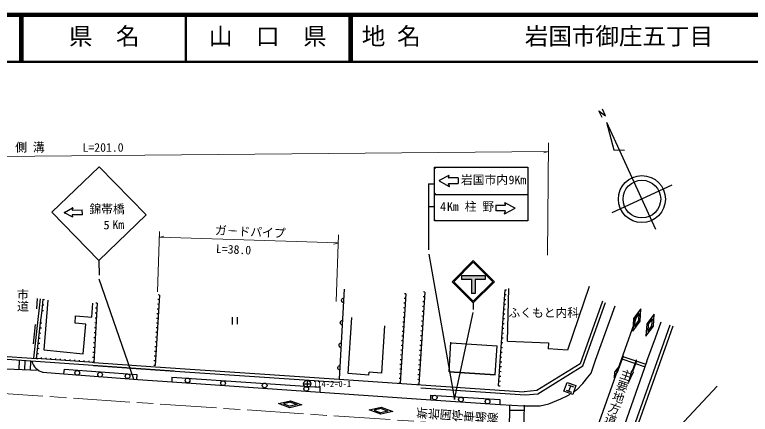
# Model space of a CAD drawing. Units: millimetres, scale not verified. Extents: x 40000 to 680000, y 20000 to 380000.
# Drawn here: x 296603 to 452937, y 295128 to 380000 of the extents above; entities that cross this region are included whole.
import ezdxf
from ezdxf.enums import TextEntityAlignment as Align

# ---------------------------------------------------------------- set-up
doc = ezdxf.new("R2010")
doc.units = ezdxf.units.MM
doc.header["$LTSCALE"] = 1000
doc.linetypes.add('CHAIN', pattern=[18.5, 12, -1.5, 3.5, -1.5])
for name, color, linetype, lineweight in [('M-BGD', 7, 'Continuous', 25), ('M-BMK', 2, 'CHAIN', 13), ('M-BMK-SRVR', 3, 'Continuous', 25), ('M-STR-HTXT', 7, 'Continuous', 13), ('M-STR-STRC', 7, 'Continuous', 25), ('M-TTL', 2, 'Continuous', 140), ('M-TTL-LINE', 7, 'Continuous', 50), ('M-TTL-TXT', 7, 'Continuous', 13)]:
    doc.layers.add(name, color=color, linetype=linetype, lineweight=lineweight)
doc.layers.add('M-BGD-HTXT', color=7, linetype='Continuous')
doc.styles.add('@ＭＳ ゴシック', font='')
doc.styles.add('ＭＳ ゴシック', font='')
doc.styles.get('@ＭＳ ゴシック').set_extended_font_data('@MS Gothic')
doc.styles.get('ＭＳ ゴシック').set_extended_font_data('MS Gothic')

msp = doc.modelspace()

# ---------------------------------------------------------------- hatches: boundary and pattern name
at = {"layer": 'M-STR-STRC'}
msp.add_hatch(color=256, dxfattribs=at).paths.add_polyline_path([(391566, 324520), (396566, 324520), (396566, 323770), (394442, 323770), (394442, 320770), (393692, 320770), (393692, 323770), (391566, 323770)])

# ---------------------------------------------------------------- linework, layer by layer
at = {"layer": 'M-BGD'}
for p, q in [((418691, 322244), (414121, 308733)), ((366624, 321715), (365564, 302633)), ((379762, 320699), (378528, 301705)), ((379762, 320699), (379463, 320718)), ((383783, 321087), (382476, 301443)), ((383783, 321087), (383484, 321107)), ((399454, 301195), (400834, 321580)), ((400765, 320561), (401064, 320540)), ((400834, 321580), (401133, 321560)), ((401347, 310672), (401644, 321835)), ((300650, 307030), (302093, 319627)), ((301385, 319686), (301204, 317516)), ((302405, 317203), (302645, 319564)), ((302645, 319564), (302944, 319533)), ((303671, 319390), (302774, 308803)), ((327386, 320463), (326436, 305474)), ((327323, 319464), (327023, 319483)), ((327386, 320463), (327087, 320482)), ((366070, 319275), (366079, 319430)), ((366099, 319156), (366070, 319275)), ((366079, 319430), (366120, 319545)), ((366152, 319043), (366099, 319156)), ((366120, 319545), (366186, 319652)), ((366257, 318942), (366152, 319043)), ((366186, 319652), (366302, 319743)), ((366351, 318877), (366257, 318942)), ((366302, 319743), (366402, 319798)), ((366402, 319798), (366519, 319829)), ((379698, 319699), (379398, 319718)), ((383646, 319019), (383346, 319039)), ((383715, 320053), (383415, 320073)), ((400696, 319541), (400995, 319521)), ((421503, 319134), (416756, 305859)), ((302525, 318383), (302823, 318353)), ((313009, 315753), (313201, 318711)), ((314158, 318696), (313396, 306133)), ((314094, 317649), (313795, 317668)), ((314158, 318696), (313859, 318715)), ((327196, 317465), (326897, 317484)), ((327259, 318465), (326960, 318484)), ((366464, 318830), (366351, 318877)), ((379568, 317700), (379268, 317719)), ((379633, 318699), (379333, 318719)), ((383577, 317985), (383278, 318005)), ((400558, 317503), (400857, 317483)), ((400627, 318522), (400926, 318502)), ((417332, 305392), (422164, 318904)), ((420015, 306594), (424217, 318191)), ((302104, 314585), (302405, 317203)), ((302405, 317203), (302703, 317172)), ((309461, 314474), (309522, 316009)), ((309522, 316009), (313009, 315753)), ((314031, 316602), (313731, 316621)), ((327133, 316466), (326833, 316485)), ((379503, 316700), (379203, 316719)), ((383439, 315918), (383140, 315937)), ((383508, 316952), (383209, 316971)), ((390072, 298268), (394067, 316770)), ((400489, 316484), (400788, 316463)), ((301255, 306988), (302104, 314585)), ((302104, 314585), (302403, 314551)), ((311707, 314293), (309461, 314474)), ((311133, 307996), (311707, 314293)), ((313904, 314508), (313604, 314527)), ((313967, 315555), (313668, 315574)), ((327006, 314467), (326707, 314486)), ((327069, 315467), (326770, 315486)), ((342786, 315725), (342811, 314225)), ((343962, 314244), (343937, 315743)), ((365805, 314505), (365814, 314660)), ((365834, 314386), (365805, 314505)), ((365814, 314660), (365855, 314775)), ((365888, 314272), (365834, 314386)), ((365855, 314775), (365921, 314882)), ((365992, 314172), (365888, 314272)), ((365921, 314882), (366037, 314973)), ((366037, 314973), (366137, 315027)), ((366137, 315027), (366254, 315058)), ((367490, 303803), (368235, 315676)), ((379373, 314701), (379073, 314720)), ((379438, 315700), (379138, 315720)), ((383371, 314884), (383071, 314904)), ((400351, 314445), (400650, 314425)), ((400420, 315464), (400719, 315444)), ((432789, 311366), (433998, 314793)), ((300926, 314197), (300522, 310126)), ((301983, 313500), (302281, 313466)), ((313840, 313461), (313541, 313480)), ((326943, 313468), (326643, 313487)), ((366086, 314106), (365992, 314172)), ((366199, 314060), (366086, 314106)), ((375218, 313933), (374587, 303893)), ((379243, 312701), (378943, 312721)), ((379308, 313701), (379008, 313720)), ((383233, 312816), (382934, 312836)), ((383302, 313850), (383002, 313870)), ((400282, 313426), (400581, 313406)), ((434607, 310522), (435889, 314135)), ((435267, 310288), (436550, 313906)), ((301740, 311329), (302038, 311296)), ((301862, 312414), (302160, 312381)), ((313713, 311367), (313414, 311386)), ((313777, 312414), (313477, 312433)), ((326816, 311470), (326517, 311488)), ((326880, 312469), (326580, 312488)), ((379178, 311702), (378878, 311721)), ((383164, 311782), (382865, 311802)), ((400144, 311387), (400443, 311367)), ((400213, 312407), (400512, 312386)), ((430975, 306380), (432789, 311366)), ((301619, 310244), (301917, 310210)), ((313650, 310320), (313350, 310339)), ((326753, 310470), (326454, 310489)), ((365540, 309735), (365549, 309889)), ((365569, 309615), (365540, 309735)), ((365549, 309889), (365591, 310005)), ((365623, 309502), (365569, 309615)), ((365591, 310005), (365657, 310111)), ((365657, 310111), (365772, 310202)), ((365772, 310202), (365872, 310257)), ((365872, 310257), (365989, 310288)), ((379048, 309702), (378748, 309722)), ((379113, 310702), (378813, 310721)), ((383026, 309714), (382727, 309734)), ((383095, 310748), (382796, 310768)), ((388915, 304164), (389298, 310418)), ((389330, 310288), (399109, 309654)), ((398713, 303530), (399127, 309653)), ((400075, 310368), (400374, 310348)), ((401347, 310672), (410039, 310280)), ((410039, 310280), (409961, 309018)), ((424760, 282824), (434607, 310522)), ((425419, 282590), (435267, 310288)), ((301376, 308073), (301674, 308040)), ((301498, 309158), (301796, 309125)), ((302774, 308803), (311133, 307996)), ((313523, 308227), (313223, 308245)), ((313586, 309273), (313287, 309292)), ((326626, 308472), (326327, 308491)), ((326690, 309471), (326390, 309490)), ((365727, 309401), (365623, 309502)), ((365821, 309336), (365727, 309401)), ((365934, 309290), (365821, 309336)), ((378983, 308703), (378683, 308722)), ((382958, 308680), (382658, 308700)), ((399937, 308330), (400236, 308310)), ((400006, 309349), (400305, 309329)), ((414121, 308733), (409961, 309018)), ((330476, 304289), (288169, 307253)), ((288215, 307902), (301255, 306988)), ((297565, 306545), (297469, 304646)), ((298769, 306484), (298672, 304585)), ((299972, 306423), (299876, 304524)), ((301255, 306988), (301276, 307287)), ((313396, 306133), (301255, 306988)), ((301255, 306988), (301553, 306955)), ((302267, 306917), (302288, 307216)), ((303278, 306845), (303299, 307145)), ((304290, 306774), (304311, 307073)), ((305302, 306703), (305323, 307002)), ((306313, 306631), (306335, 306931)), ((307325, 306560), (307346, 306859)), ((308337, 306489), (308358, 306788)), ((309349, 306418), (309370, 306717)), ((310360, 306346), (310382, 306646)), ((311372, 306275), (311393, 306574)), ((312384, 306204), (312405, 306503)), ((313459, 307180), (313160, 307198)), ((313396, 306133), (313417, 306432)), ((326500, 306473), (326200, 306492)), ((326563, 307472), (326264, 307491)), ((378853, 306703), (378554, 306723)), ((378918, 307703), (378619, 307723)), ((382820, 306612), (382521, 306632)), ((382889, 307646), (382589, 307666)), ((399868, 307311), (400167, 307290)), ((419094, 303885), (420015, 306594)), ((292222, 304908), (301732, 304469)), ((313396, 306133), (313096, 306151)), ((313350, 305484), (326455, 304569)), ((313396, 306133), (326500, 305218)), ((326436, 305474), (326137, 305493)), ((326500, 305218), (365548, 302568)), ((365276, 304964), (365284, 305119)), ((365304, 304845), (365276, 304964)), ((365284, 305119), (365326, 305234)), ((365326, 305234), (365392, 305341)), ((365392, 305341), (365507, 305432)), ((365507, 305432), (365608, 305487)), ((365608, 305487), (365724, 305518)), ((378788, 305704), (378489, 305723)), ((382751, 305578), (382452, 305598)), ((399730, 305272), (400029, 305252)), ((399799, 306291), (400098, 306271)), ((416756, 305859), (407586, 300206)), ((407757, 299489), (417332, 305392)), ((430975, 306380), (425737, 291462)), ((302531, 304075), (307074, 303698)), ((307079, 304700), (307003, 303703)), ((307074, 303698), (322753, 302532)), ((307079, 304700), (322563, 303549)), ((322563, 303549), (322520, 302549)), ((326456, 304569), (365504, 301920)), ((365358, 304732), (365304, 304845)), ((365462, 304631), (365358, 304732)), ((365556, 304566), (365462, 304631)), ((365669, 304519), (365556, 304566)), ((371889, 303424), (367490, 303803)), ((371889, 303424), (371944, 304059)), ((374587, 303893), (371944, 304059)), ((378658, 303704), (378359, 303724)), ((378723, 304704), (378424, 304724)), ((382613, 303510), (382314, 303530)), ((382682, 304544), (382383, 304564)), ((388915, 304164), (398713, 303530)), ((398713, 303530), (388915, 304164)), ((399661, 304253), (399960, 304233)), ((418376, 302980), (419094, 303885)), ((322753, 302532), (330056, 302003)), ((330018, 303008), (330002, 302007)), ((330018, 303008), (361438, 300860)), ((330056, 302003), (361495, 299854)), ((365548, 302568), (382996, 301408)), ((378528, 301705), (378229, 301725)), ((378593, 302705), (378294, 302724)), ((382545, 302476), (382245, 302496)), ((399523, 302214), (399822, 302194)), ((399592, 303234), (399891, 303213)), ((413312, 300012), (413996, 301892)), ((413996, 301892), (415875, 301208)), ((417377, 301660), (418376, 302980)), ((361438, 300860), (361422, 299859)), ((382476, 301443), (382176, 301462)), ((382951, 300759), (405119, 299237)), ((382996, 301408), (404865, 299906)), ((399454, 301195), (399753, 301175)), ((407586, 300206), (404865, 299906)), ((413792, 300236), (414967, 299809)), ((414220, 301411), (415395, 300984)), ((414380, 300023), (414807, 301197)), ((415875, 301208), (415191, 299328)), ((416009, 300215), (415365, 299806)), ((416009, 300215), (417377, 301660)), ((445924, 301125), (436548, 291098)), ((361495, 299854), (385037, 298197)), ((384979, 299203), (399724, 298234)), ((384979, 299203), (384988, 298200)), ((405119, 299237), (407757, 299489)), ((412707, 298438), (414189, 299129)), ((415191, 299328), (413312, 300012)), ((414189, 299129), (414684, 299424)), ((385037, 298197), (399751, 297230)), ((399724, 298234), (399709, 297233)), ((399751, 297230), (404764, 296921)), ((401694, 287043), (401858, 297147)), ((404857, 297098), (404700, 287396)), ((408276, 296941), (410096, 297315)), ((410096, 297315), (412707, 298438)), ((401839, 295994), (404840, 296037)), ((404764, 296921), (406381, 296898)), ((406381, 296898), (408276, 296941))]:
    msp.add_line(p, q, dxfattribs=at)
for centre in [(309886, 303930), (314760, 303543), (320586, 303202), (333334, 302336), (340905, 301718), (349728, 301247), (358561, 300526), (385869, 298682), (391444, 298262), (397102, 297840)]:
    msp.add_circle(centre, 498, dxfattribs=at)
msp.add_arc((303383, 307229), 3268, 195.13306, 255.7384, dxfattribs=at)
at = {"layer": 'M-BMK'}
msp.add_line((198338, 306032), (408085, 291844), dxfattribs=at)
at = {"layer": 'M-BMK-SRVR'}
for p, q in [((421428, 358185), (420783, 359587)), ((420783, 359587), (422157, 358516)), ((422157, 358516), (421502, 359920)), ((422368, 357186), (423969, 351317)), ((422368, 357186), (432824, 334477)), ((423969, 351317), (426204, 351245)), ((436255, 343763), (423538, 337908)), ((358762, 302343), (358762, 300843)), ((358012, 301593), (359512, 301593))]:
    msp.add_line(p, q, dxfattribs=at)
for centre, radius in [((429896, 340835), 5000), ((429896, 340835), 4000), ((358762, 301593), 750)]:
    msp.add_circle(centre, radius, dxfattribs=at)
at = {"layer": 'M-STR-HTXT'}
for p, q in [((410072, 352768), (409806, 328901)), ((208846, 349095), (410052, 350954)), ((410052, 350954), (409054, 350657)), ((327362, 333919), (326934, 321167)), ((365407, 333212), (364905, 319054)), ((327321, 332701), (328330, 332957)), ((327425, 332744), (365328, 331539)), ((365350, 331484), (364342, 331228))]:
    msp.add_line(p, q, dxfattribs=at)
at = {"layer": 'M-STR-STRC'}
for p, q in [((304492, 338048), (314569, 347724)), ((314569, 347724), (324534, 337486)), ((385814, 336196), (385814, 347596)), ((385814, 347596), (405653, 347596)), ((405653, 347596), (405653, 341835)), ((388872, 345875), (386845, 344792)), ((388811, 345410), (388933, 345824)), ((384555, 344084), (384555, 330055)), ((384555, 344084), (385791, 344076)), ((386844, 344716), (388953, 343542)), ((389014, 343596), (388820, 344069)), ((390859, 345341), (388852, 345354)), ((388861, 344129), (390851, 344115)), ((390859, 345341), (390851, 344115)), ((386015, 341835), (405653, 341835)), ((405653, 341835), (405623, 336196)), ((398873, 339549), (398864, 338324)), ((398873, 339549), (400880, 339536)), ((400922, 339591), (400805, 340007)), ((400867, 340057), (402879, 338947)), ((304492, 338048), (314457, 327810)), ((307152, 337991), (308902, 338983)), ((308849, 337038), (307153, 337927)), ((308953, 338938), (308795, 338542)), ((308829, 338493), (310957, 338524)), ((310982, 337503), (310967, 338526)), ((385878, 339192), (384522, 339201)), ((400854, 338311), (398864, 338324)), ((400694, 337780), (400894, 338251)), ((402879, 338871), (400755, 337725)), ((308795, 337425), (308901, 337081)), ((310982, 337503), (308829, 337472)), ((314457, 327810), (324534, 337486)), ((405623, 336196), (385814, 336196)), ((384618, 329162), (390072, 298268)), ((314503, 327717), (314546, 324711)), ((389567, 323271), (394067, 327771)), ((389921, 323271), (394067, 327417)), ((398567, 323271), (394067, 327771)), ((398214, 323271), (394067, 327417)), ((321895, 302595), (314560, 323807)), ((396566, 324520), (391566, 324520)), ((391566, 324520), (391566, 323770)), ((393692, 323770), (391566, 323770)), ((393692, 323770), (393692, 320770)), ((394442, 323770), (394442, 320770)), ((396566, 323770), (394442, 323770)), ((396566, 324520), (396566, 323770)), ((389567, 323271), (394067, 318770)), ((389921, 323271), (394067, 319124)), ((394067, 319124), (398214, 323271)), ((394067, 318771), (398567, 323271)), ((394442, 320770), (393692, 320770)), ((394067, 318770), (394067, 317387)), ((429691, 317515), (428138, 315441)), ((429547, 314928), (429691, 317515)), ((425599, 306764), (429071, 316505)), ((429336, 316541), (428432, 315334)), ((429253, 315035), (429336, 316541)), ((432478, 316398), (430925, 314324)), ((432334, 313811), (432478, 316398)), ((428138, 315441), (427981, 312817)), ((427981, 312817), (429547, 314928)), ((428432, 315334), (428340, 313805)), ((428340, 313805), (429253, 315035)), ((430925, 314324), (430767, 311700)), ((431219, 314216), (432123, 315424)), ((432040, 313918), (432123, 315424)), ((430767, 311700), (432334, 313811)), ((431219, 314216), (431127, 312688)), ((431127, 312688), (432040, 313918)), ((415343, 277989), (425599, 306764)), ((425852, 307580), (424664, 304332)), ((424727, 304052), (425993, 307529)), ((425642, 306886), (430575, 305241)), ((425831, 307417), (430762, 305773)), ((425993, 307529), (425852, 307580)), ((428685, 306611), (427830, 304261)), ((427971, 304210), (428826, 306559)), ((428826, 306559), (428685, 306611)), ((424753, 305001), (424095, 304070)), ((424480, 304249), (424753, 305001)), ((424095, 304070), (424001, 302933)), ((424001, 302933), (424274, 303685)), ((424274, 303685), (424502, 303815)), ((424664, 304332), (424480, 304249)), ((424502, 303815), (424727, 304052)), ((427689, 304313), (427045, 301887)), ((427045, 301887), (428112, 304159)), ((427830, 304261), (427689, 304313)), ((428112, 304159), (427971, 304210)), ((352664, 297424), (355207, 298012)), ((355111, 296516), (352664, 297424)), ((355186, 297700), (353706, 297357)), ((353706, 297357), (355131, 296828)), ((357653, 297104), (355111, 296516)), ((356612, 297171), (355131, 296828)), ((355186, 297700), (356612, 297171)), ((355207, 298012), (357653, 297104)), ((371959, 296085), (374506, 296652)), ((374398, 295156), (371959, 296085)), ((374484, 296339), (373000, 296009)), ((373000, 296009), (374420, 295468)), ((376946, 295723), (374398, 295156)), ((375904, 295798), (374420, 295468)), ((374484, 296339), (375904, 295798)), ((374506, 296652), (376946, 295723))]:
    msp.add_line(p, q, dxfattribs=at)
for centre, radius, start, end in [((386053, 347355), 120, 89.61426, 179.6142), ((388892, 345836), 43.2, 343.50135, 118.11195), ((386865, 344754), 43.2, 118.11195, 240.89442), ((388852, 345397), 43.2, 163.50135, 269.6142), ((388860, 344086), 43.2, 89.61426, 202.22401), ((388974, 343580), 43.2, 240.89442, 22.22407), ((386015, 341715), 120, 89.61426, 179.6142), ((386017, 342075), 120, 179.6142, 269.6142), ((400846, 340019), 43.2, 61.11646, 195.72706), ((400880, 339579), 43.2, 269.6142, 15.72706), ((307170, 337959), 36, 119.5531, 242.33557), ((308828, 338529), 36, 158.22351, 270.83331), ((308919, 338951), 36, 338.22345, 119.5531), ((400734, 337763), 43.2, 157.00434, 298.33399), ((400854, 338268), 43.2, 337.00434, 89.61423), ((402858, 338909), 43.2, 298.33399, 61.11649), ((308830, 337436), 36, 90.83337, 196.94617), ((308866, 337070), 36, 242.33557, 16.94617), ((385979, 336435), 120, 179.6142, 269.6142)]:
    msp.add_arc(centre, radius, start, end, dxfattribs=at)
at = {"layer": 'M-TTL'}
msp.add_line((680000, 380000), (40000, 380000), dxfattribs=at)
at = {"layer": 'M-TTL-LINE'}
for p, q in [((297750, 380000), (297750, 370000)), ((298250, 380000), (298250, 370000)), ((333000, 380000), (333000, 370000)), ((367750, 380000), (367750, 370000)), ((368250, 380000), (368250, 370000)), ((40000, 370000), (680000, 370000))]:
    msp.add_line(p, q, dxfattribs=at)

# ---------------------------------------------------------------- texts
at = {"layer": 'M-BGD'}
for s, height, rotation, style, p in [('市道', 1833, 270.2, '@ＭＳ ゴシック', (296821, 321853)), ('ふくもと内科', 1833, 0.1, 'ＭＳ ゴシック', (401545, 315208)), ('114-2-0-1', 1320, 0.1, 'ＭＳ ゴシック', (360019, 300533))]:
    msp.add_text(s, height=height, rotation=rotation, dxfattribs=dict(at, style=style)).set_placement(p, align=Align.BOTTOM_LEFT)
at = {"layer": 'M-BGD-HTXT', "style": '@ＭＳ ゴシック'}
for s, rotation, p in [('主要地方道岩国大竹線', 250.8, (425531, 305139)), ('新岩国停車場線', 355.9, (381836, 293954))]:
    msp.add_text(s, height=1833, rotation=rotation, dxfattribs=at).set_placement(p, align=Align.BOTTOM_LEFT)
at = {"layer": 'M-STR-HTXT', "style": 'ＭＳ ゴシック'}
for s, rotation, p in [('側 溝', 0.1, (296723, 350366)), ('L=201.0', 0.1, (311019, 350332)), ('ガ－ドパイプ', 357.4, (339117, 332757)), ('L=38.0', 357.4, (339319, 328852))]:
    msp.add_text(s, height=1833, rotation=rotation, dxfattribs=at).set_placement(p, align=Align.BOTTOM_LEFT)
at = {"layer": 'M-STR-STRC', "style": 'ＭＳ ゴシック'}
for s, p in [('岩国市内 ', (391439, 343452)), (' 9Km', (400327, 343452)), (' 4', (385766, 337791)), ('Km', (388477, 337791)), ('柱 野', (392251, 337791))]:
    msp.add_text(s, height=1833, dxfattribs=at).set_placement(p, align=Align.BOTTOM_LEFT)
for s, p in [('錦帯橋', (312494, 337244)), ('Km', (317371, 333951))]:
    msp.add_text(s, height=1833, rotation=0.1, dxfattribs=at).set_placement(p, align=Align.BOTTOM_LEFT)
at = {"layer": 'M-STR-STRC', "style": 'ＭＳ ゴシック', "width": 1.05}
msp.add_text(' 5', height=1833, rotation=0.1, dxfattribs=at).set_placement((314159, 333858), align=Align.BOTTOM_LEFT)
at = {"layer": 'M-TTL-TXT', "style": 'ＭＳ ゴシック'}
for s, p in [('県\u3000名', (308125, 372500)), ('山\u3000口\u3000県', (337875, 372500)), ('地 名', (370380, 372500)), ('岩国市御庄五丁目', (405024, 372500))]:
    msp.add_text(s, height=3666, dxfattribs=at).set_placement(p, align=Align.BOTTOM_LEFT)

doc.saveas('drawing.dxf')
